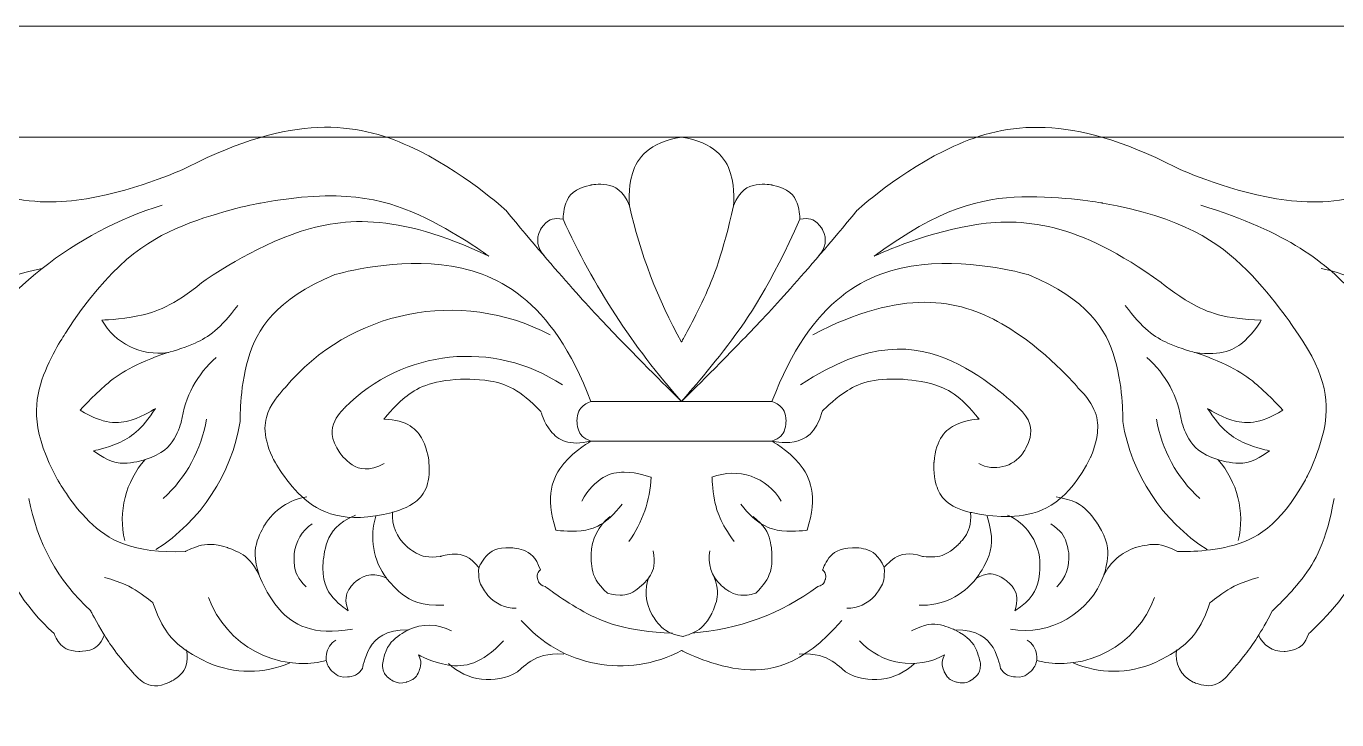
# Model space of a CAD drawing. Header units: millimetres. Extents: x 5741 to 5941, y 4776 to 4945.
# Drawn here: x 5813.8 to 5869, y 4915.9 to 4945.1 of the extents above; entities that cross this region are included whole.
import ezdxf

# ---------------------------------------------------------------- set-up
doc = ezdxf.new("R2010")
doc.units = ezdxf.units.MM
doc.header["$MEASUREMENT"] = 0
doc.layers.add('SITARA ALL', color=18, linetype='Continuous', true_color=0x000000)

msp = doc.modelspace()

# ---------------------------------------------------------------- linework, layer by layer
at = {"layer": 'SITARA ALL', "color": 1, "lineweight": 9, "true_color": 0xff0000}
for points, knots in [([(5835.637, 4935.453), (5835.351, 4935.729), (5835.281, 4936.161), (5835.464, 4936.513), (5835.464, 4936.513), (5835.556, 4936.689), (5835.7, 4936.825), (5835.845, 4936.96), (5836.042, 4937.055), (5836.432, 4936.98), (5836.432, 4936.98), (5836.427, 4937.328), (5836.547, 4937.653), (5836.667, 4937.979), (5836.911, 4938.281), (5837.594, 4938.42), (5837.594, 4938.42), (5837.936, 4938.49), (5838.278, 4938.432), (5838.62, 4938.375), (5838.963, 4938.192), (5839.226, 4937.547), (5839.226, 4937.547), (5839.15, 4938.242), (5839.352, 4938.907), (5839.555, 4939.572), (5840.036, 4940.206), (5841.415, 4940.438), (5841.415, 4940.438), (5841.415, 4940.438), (5817.576, 4940.438), (5793.737, 4940.438), (5746.058, 4940.438), (5746.058, 4940.438), (5746.058, 4940.438), (5746.058, 4940.438), (5746.058, 4934.312), (5746.058, 4928.185), (5746.058, 4915.931), (5746.058, 4915.931), (5746.058, 4915.931), (5746.058, 4915.931), (5744.898, 4915.931), (5743.737, 4915.931), (5741.415, 4915.931), (5741.415, 4915.931), (5741.415, 4915.931), (5741.415, 4915.931), (5741.415, 4922.058), (5741.415, 4928.185), (5741.415, 4940.438), (5741.415, 4940.438), (5741.415, 4940.438), (5741.415, 4940.438), (5741.415, 4941.603), (5741.415, 4942.768), (5741.415, 4945.098), (5741.415, 4945.098), (5741.415, 4945.098), (5741.415, 4945.098), (5742.576, 4945.098), (5743.737, 4945.098), (5746.058, 4945.098), (5746.058, 4945.098), (5746.058, 4945.098), (5746.058, 4945.098), (5769.898, 4945.098), (5793.737, 4945.098), (5841.415, 4945.098), (5841.415, 4945.098), (5841.415, 4945.098), (5841.415, 4945.098), (5865.254, 4945.098), (5889.094, 4945.098), (5936.772, 4945.098), (5936.772, 4945.098), (5936.772, 4945.098), (5936.772, 4945.098), (5937.933, 4945.098), (5939.094, 4945.098), (5941.415, 4945.098), (5941.415, 4945.098), (5941.415, 4945.098), (5941.415, 4945.098), (5941.415, 4943.933), (5941.415, 4942.768), (5941.415, 4940.438), (5941.415, 4940.438), (5941.415, 4940.438), (5941.415, 4940.438), (5941.415, 4934.312), (5941.415, 4928.185), (5941.415, 4915.931), (5941.415, 4915.931), (5941.415, 4915.931), (5941.415, 4915.931), (5940.254, 4915.931), (5939.094, 4915.931), (5936.772, 4915.931), (5936.772, 4915.931), (5936.772, 4915.931), (5936.388, 4916.057), (5936.044, 4916.27), (5935.7, 4916.482), (5935.397, 4916.78), (5935.131, 4917.544), (5935.131, 4917.544), (5935.077, 4917.302), (5934.946, 4917.092), (5934.814, 4916.883), (5934.606, 4916.707), (5934.111, 4916.679), (5934.111, 4916.679), (5933.863, 4916.666), (5933.627, 4916.736), (5933.39, 4916.806), (5933.163, 4916.959), (5933.004, 4917.428), (5933.004, 4917.428), (5932.829, 4917.246), (5932.608, 4917.126), (5932.387, 4917.006), (5932.119, 4916.949), (5931.652, 4917.137), (5931.652, 4917.137), (5931.418, 4917.232), (5931.225, 4917.393), (5931.032, 4917.554), (5930.879, 4917.782), (5930.882, 4918.286), (5930.882, 4918.286), (5930.89, 4918.066), (5930.814, 4917.86), (5930.739, 4917.654), (5930.581, 4917.462), (5930.146, 4917.391), (5930.146, 4917.391), (5929.928, 4917.355), (5929.714, 4917.403), (5929.5, 4917.452), (5929.29, 4917.583), (5929.163, 4918.006), (5929.163, 4918.006), (5929.27, 4918.955), (5929.545, 4919.869), (5929.82, 4920.784), (5930.262, 4921.663), (5931.658, 4922.967), (5931.658, 4922.967), (5932.771, 4923.775), (5933.599, 4924.868), (5934.428, 4925.961), (5934.971, 4927.34), (5934.443, 4930.04), (5934.443, 4930.04), (5934.178, 4931.389), (5933.535, 4932.601), (5932.892, 4933.812), (5931.87, 4934.886), (5929.199, 4935.543)], [0, 0, 0, 0, 0.018519, 0.018519, 0.018519, 0.037037, 0.037037, 0.037037, 0.055556, 0.055556, 0.055556, 0.074074, 0.074074, 0.074074, 0.092593, 0.092593, 0.092593, 0.111111, 0.111111, 0.111111, 0.12963, 0.12963, 0.12963, 0.148148, 0.148148, 0.148148, 0.166667, 0.166667, 0.166667, 0.185185, 0.185185, 0.185185, 0.203704, 0.203704, 0.203704, 0.222222, 0.222222, 0.222222, 0.240741, 0.240741, 0.240741, 0.259259, 0.259259, 0.259259, 0.277778, 0.277778, 0.277778, 0.296296, 0.296296, 0.296296, 0.314815, 0.314815, 0.314815, 0.333333, 0.333333, 0.333333, 0.351852, 0.351852, 0.351852, 0.37037, 0.37037, 0.37037, 0.388889, 0.388889, 0.388889, 0.407407, 0.407407, 0.407407, 0.425926, 0.425926, 0.425926, 0.444444, 0.444444, 0.444444, 0.462963, 0.462963, 0.462963, 0.481481, 0.481481, 0.481481, 0.5, 0.5, 0.5, 0.518519, 0.518519, 0.518519, 0.537037, 0.537037, 0.537037, 0.555556, 0.555556, 0.555556, 0.574074, 0.574074, 0.574074, 0.592593, 0.592593, 0.592593, 0.611111, 0.611111, 0.611111, 0.62963, 0.62963, 0.62963, 0.648148, 0.648148, 0.648148, 0.666667, 0.666667, 0.666667, 0.685185, 0.685185, 0.685185, 0.703704, 0.703704, 0.703704, 0.722222, 0.722222, 0.722222, 0.740741, 0.740741, 0.740741, 0.759259, 0.759259, 0.759259, 0.777778, 0.777778, 0.777778, 0.796296, 0.796296, 0.796296, 0.814815, 0.814815, 0.814815, 0.833333, 0.833333, 0.833333, 0.851852, 0.851852, 0.851852, 0.87037, 0.87037, 0.87037, 0.888889, 0.888889, 0.888889, 0.907407, 0.907407, 0.907407, 0.925926, 0.925926, 0.925926, 0.944444, 0.944444, 0.944444, 0.962963, 0.962963, 0.962963, 1, 1, 1, 1]), ([(5836.432, 4936.98), (5837.698, 4934.189), (5839.378, 4931.606), (5841.415, 4929.318), (5841.415, 4929.318), (5840.114, 4930.593), (5838.846, 4931.902), (5837.578, 4933.212), (5836.344, 4934.554), (5834.019, 4937.361), (5834.019, 4937.361), (5832.201, 4939.032), (5829.96, 4940.05), (5827.719, 4941.068), (5825.055, 4941.432), (5820.658, 4939.181), (5820.658, 4939.181), (5818.612, 4938.207), (5816.378, 4937.842), (5814.145, 4937.476), (5811.725, 4937.719), (5808.098, 4940.438)], [0, 0, 0, 0, 0.125, 0.125, 0.125, 0.25, 0.25, 0.25, 0.375, 0.375, 0.375, 0.5, 0.5, 0.5, 0.625, 0.625, 0.625, 0.75, 0.75, 0.75, 1, 1, 1, 1]), ([(5837.607, 4929.318), (5837.607, 4929.318), (5841.415, 4929.318), (5841.415, 4929.318), (5841.415, 4929.318), (5842.717, 4930.593), (5843.984, 4931.903), (5845.252, 4933.212), (5846.486, 4934.554), (5848.811, 4937.361), (5848.811, 4937.361), (5850.627, 4939.032), (5852.869, 4940.048), (5855.11, 4941.065), (5857.778, 4941.427), (5862.172, 4939.181), (5862.172, 4939.181), (5864.221, 4938.207), (5866.454, 4937.841), (5868.687, 4937.474), (5871.104, 4937.716), (5874.732, 4940.438)], [0, 0, 0, 0, 0.125, 0.125, 0.125, 0.25, 0.25, 0.25, 0.375, 0.375, 0.375, 0.5, 0.5, 0.5, 0.625, 0.625, 0.625, 0.75, 0.75, 0.75, 1, 1, 1, 1]), ([(5839.226, 4937.547), (5839.674, 4935.54), (5840.412, 4933.609), (5841.415, 4931.814), (5841.415, 4931.814), (5841.917, 4932.712), (5842.352, 4933.643), (5842.787, 4934.574), (5843.156, 4935.54), (5843.604, 4937.547), (5843.604, 4937.547), (5843.68, 4938.243), (5843.478, 4938.908), (5843.276, 4939.573), (5842.797, 4940.207), (5841.415, 4940.438), (5841.415, 4940.438), (5841.415, 4940.438), (5865.254, 4940.438), (5889.094, 4940.438), (5936.772, 4940.438), (5936.772, 4940.438), (5936.772, 4940.438), (5936.772, 4940.438), (5936.772, 4934.312), (5936.772, 4928.185), (5936.772, 4915.931), (5936.772, 4915.931)], [0, 0, 0, 0, 0.1, 0.1, 0.1, 0.2, 0.2, 0.2, 0.3, 0.3, 0.3, 0.4, 0.4, 0.4, 0.5, 0.5, 0.5, 0.6, 0.6, 0.6, 0.7, 0.7, 0.7, 0.8, 0.8, 0.8, 1, 1, 1, 1]), ([(5819.567, 4937.576), (5815.864, 4936.418), (5812.719, 4933.939), (5810.729, 4930.607), (5810.729, 4930.607), (5810.123, 4929.724), (5809.267, 4929.087), (5808.41, 4928.449), (5807.304, 4928.056), (5805.249, 4928.659), (5805.249, 4928.659), (5804.221, 4928.961), (5803.348, 4929.576), (5802.476, 4930.192), (5801.758, 4931.121), (5801.692, 4933.262), (5801.692, 4933.262), (5802.09, 4933.701), (5802.329, 4934.241), (5802.568, 4934.781), (5802.647, 4935.422), (5802.085, 4936.466), (5802.085, 4936.466), (5801.804, 4936.988), (5801.375, 4937.393), (5800.945, 4937.798), (5800.367, 4938.086), (5799.196, 4937.905), (5799.196, 4937.905), (5799.267, 4937.605), (5799.222, 4937.302), (5799.176, 4936.998), (5799.014, 4936.692), (5798.438, 4936.47), (5798.438, 4936.47), (5798.142, 4936.284), (5797.893, 4936.037), (5797.644, 4935.791), (5797.443, 4935.484), (5797.338, 4934.791)], [0, 0, 0, 0, 0.071429, 0.071429, 0.071429, 0.142857, 0.142857, 0.142857, 0.214286, 0.214286, 0.214286, 0.285714, 0.285714, 0.285714, 0.357143, 0.357143, 0.357143, 0.428571, 0.428571, 0.428571, 0.5, 0.5, 0.5, 0.571429, 0.571429, 0.571429, 0.642857, 0.642857, 0.642857, 0.714286, 0.714286, 0.714286, 0.785714, 0.785714, 0.785714, 0.857143, 0.857143, 0.857143, 1, 1, 1, 1]), ([(5819.802, 4931.376), (5818.682, 4931.216), (5817.578, 4931.758), (5817.017, 4932.741), (5817.017, 4932.741), (5817.788, 4932.763), (5818.544, 4932.913), (5819.3, 4933.063), (5820.041, 4933.34), (5821.234, 4934.318), (5821.234, 4934.318), (5822.991, 4935.595), (5825.028, 4936.34), (5827.065, 4937.085), (5829.383, 4937.297), (5833.305, 4935.429), (5833.305, 4935.429), (5831.926, 4936.448), (5830.367, 4937.16), (5828.809, 4937.872), (5827.071, 4938.276), (5823.697, 4937.661), (5823.697, 4937.661), (5822.01, 4937.354), (5820.425, 4936.705), (5818.839, 4936.056), (5817.355, 4935.066), (5815.493, 4932.186), (5815.493, 4932.186), (5814.856, 4931.274), (5814.505, 4930.221), (5814.154, 4929.168), (5814.09, 4927.975), (5815.164, 4926.026), (5815.164, 4926.026), (5815.7, 4925.051), (5816.49, 4924.272), (5817.28, 4923.492), (5818.322, 4922.907), (5820.545, 4923.009), (5820.545, 4923.009), (5820.816, 4923.155), (5821.11, 4923.242), (5821.405, 4923.329), (5821.723, 4923.358), (5822.308, 4923.169), (5822.308, 4923.169), (5822.601, 4923.074), (5822.868, 4922.922), (5823.134, 4922.77), (5823.376, 4922.559), (5823.644, 4922.007)], [0, 0, 0, 0, 0.055556, 0.055556, 0.055556, 0.111111, 0.111111, 0.111111, 0.166667, 0.166667, 0.166667, 0.222222, 0.222222, 0.222222, 0.277778, 0.277778, 0.277778, 0.333333, 0.333333, 0.333333, 0.388889, 0.388889, 0.388889, 0.444444, 0.444444, 0.444444, 0.5, 0.5, 0.5, 0.555556, 0.555556, 0.555556, 0.611111, 0.611111, 0.611111, 0.666667, 0.666667, 0.666667, 0.722222, 0.722222, 0.722222, 0.777778, 0.777778, 0.777778, 0.833333, 0.833333, 0.833333, 0.888889, 0.888889, 0.888889, 1, 1, 1, 1]), ([(5845.223, 4929.318), (5845.223, 4929.318), (5841.415, 4929.318), (5841.415, 4929.318), (5841.415, 4929.318), (5842.434, 4930.462), (5843.363, 4931.68), (5844.293, 4932.898), (5845.133, 4934.189), (5846.399, 4936.98), (5846.399, 4936.98), (5846.403, 4937.328), (5846.283, 4937.654), (5846.164, 4937.979), (5845.92, 4938.282), (5845.236, 4938.42), (5845.236, 4938.42), (5844.894, 4938.489), (5844.552, 4938.432), (5844.21, 4938.376), (5843.868, 4938.193), (5843.604, 4937.547)], [0, 0, 0, 0, 0.125, 0.125, 0.125, 0.25, 0.25, 0.25, 0.375, 0.375, 0.375, 0.5, 0.5, 0.5, 0.625, 0.625, 0.625, 0.75, 0.75, 0.75, 1, 1, 1, 1]), ([(5885.493, 4934.791), (5885.387, 4935.484), (5884.986, 4936.097), (5884.392, 4936.47), (5884.392, 4936.47), (5884.104, 4936.581), (5883.879, 4936.789), (5883.654, 4936.998), (5883.492, 4937.305), (5883.635, 4937.905), (5883.635, 4937.905), (5883.049, 4937.995), (5882.467, 4937.897), (5881.885, 4937.798), (5881.306, 4937.51), (5880.745, 4936.466), (5880.745, 4936.466), (5880.465, 4935.944), (5880.364, 4935.362), (5880.263, 4934.78), (5880.341, 4934.139), (5881.138, 4933.262), (5881.138, 4933.262), (5881.106, 4932.191), (5880.731, 4931.192), (5880.355, 4930.192), (5879.637, 4929.263), (5877.582, 4928.659), (5877.582, 4928.659), (5876.554, 4928.357), (5875.488, 4928.403), (5874.421, 4928.448), (5873.315, 4928.842), (5872.101, 4930.607), (5872.101, 4930.607), (5871.106, 4932.273), (5869.822, 4933.726), (5868.539, 4935.178), (5866.967, 4936.419), (5863.263, 4937.576)], [0, 0, 0, 0, 0.071429, 0.071429, 0.071429, 0.142857, 0.142857, 0.142857, 0.214286, 0.214286, 0.214286, 0.285714, 0.285714, 0.285714, 0.357143, 0.357143, 0.357143, 0.428571, 0.428571, 0.428571, 0.5, 0.5, 0.5, 0.571429, 0.571429, 0.571429, 0.642857, 0.642857, 0.642857, 0.714286, 0.714286, 0.714286, 0.785714, 0.785714, 0.785714, 0.857143, 0.857143, 0.857143, 1, 1, 1, 1]), ([(5859.187, 4922.007), (5859.455, 4922.56), (5859.937, 4922.979), (5860.522, 4923.169), (5860.522, 4923.169), (5860.815, 4923.263), (5861.12, 4923.296), (5861.426, 4923.329), (5861.744, 4923.3), (5862.286, 4923.009), (5862.286, 4923.009), (5863.397, 4922.959), (5864.474, 4923.226), (5865.551, 4923.492), (5866.594, 4924.076), (5867.667, 4926.026), (5867.667, 4926.026), (5868.203, 4927.001), (5868.44, 4928.085), (5868.676, 4929.169), (5868.613, 4930.363), (5867.338, 4932.186), (5867.338, 4932.186), (5866.406, 4933.626), (5865.199, 4934.841), (5863.991, 4936.057), (5862.508, 4937.047), (5859.133, 4937.661), (5859.133, 4937.661), (5857.446, 4937.968), (5855.734, 4937.92), (5854.021, 4937.872), (5852.283, 4937.468), (5849.526, 4935.429), (5849.526, 4935.429), (5851.486, 4936.364), (5853.625, 4936.724), (5855.764, 4937.085), (5858.081, 4936.871), (5861.596, 4934.318), (5861.596, 4934.318), (5862.193, 4933.829), (5862.862, 4933.446), (5863.53, 4933.063), (5864.272, 4932.785), (5865.813, 4932.741), (5865.813, 4932.741), (5865.533, 4932.249), (5865.117, 4931.868), (5864.701, 4931.487), (5864.148, 4931.217), (5863.028, 4931.376)], [0, 0, 0, 0, 0.055556, 0.055556, 0.055556, 0.111111, 0.111111, 0.111111, 0.166667, 0.166667, 0.166667, 0.222222, 0.222222, 0.222222, 0.277778, 0.277778, 0.277778, 0.333333, 0.333333, 0.333333, 0.388889, 0.388889, 0.388889, 0.444444, 0.444444, 0.444444, 0.5, 0.5, 0.5, 0.555556, 0.555556, 0.555556, 0.611111, 0.611111, 0.611111, 0.666667, 0.666667, 0.666667, 0.722222, 0.722222, 0.722222, 0.777778, 0.777778, 0.777778, 0.833333, 0.833333, 0.833333, 0.888889, 0.888889, 0.888889, 1, 1, 1, 1]), ([(5847.193, 4935.453), (5847.479, 4935.729), (5847.55, 4936.16), (5847.366, 4936.513), (5847.366, 4936.513), (5847.274, 4936.689), (5847.13, 4936.825), (5846.986, 4936.961), (5846.789, 4937.056), (5846.399, 4936.98)], [0, 0, 0, 0, 0.25, 0.25, 0.25, 0.5, 0.5, 0.5, 1, 1, 1, 1]), ([(5819.299, 4923.086), (5821.189, 4924.3), (5822.477, 4926.254), (5822.847, 4928.469), (5822.847, 4928.469), (5822.804, 4929.808), (5823.176, 4931.092), (5823.548, 4932.376), (5824.336, 4933.604), (5826.805, 4934.646), (5826.805, 4934.646), (5829.024, 4935.312), (5831.312, 4935.063), (5833.601, 4934.814), (5835.96, 4933.648), (5837.607, 4929.318), (5837.607, 4929.318), (5837.43, 4929.255), (5837.283, 4929.14), (5837.135, 4929.026), (5837.017, 4928.859), (5837.017, 4928.484), (5837.017, 4928.484), (5837.017, 4928.296), (5837.077, 4928.119), (5837.136, 4927.942), (5837.254, 4927.775), (5837.607, 4927.65), (5837.607, 4927.65), (5837.607, 4927.65), (5838.559, 4927.65), (5839.511, 4927.65), (5841.415, 4927.65), (5841.415, 4927.65), (5841.415, 4927.65), (5841.415, 4927.65), (5842.367, 4927.65), (5843.319, 4927.65), (5845.223, 4927.65), (5845.223, 4927.65), (5845.223, 4927.65), (5845.882, 4927.281), (5846.365, 4926.706), (5846.848, 4926.13), (5847.157, 4925.349), (5846.704, 4923.909), (5846.704, 4923.909), (5846.175, 4923.817), (5845.642, 4923.876), (5845.109, 4923.934), (5844.572, 4924.144), (5843.917, 4924.996)], [0, 0, 0, 0, 0.055556, 0.055556, 0.055556, 0.111111, 0.111111, 0.111111, 0.166667, 0.166667, 0.166667, 0.222222, 0.222222, 0.222222, 0.277778, 0.277778, 0.277778, 0.333333, 0.333333, 0.333333, 0.388889, 0.388889, 0.388889, 0.444444, 0.444444, 0.444444, 0.5, 0.5, 0.5, 0.555556, 0.555556, 0.555556, 0.611111, 0.611111, 0.611111, 0.666667, 0.666667, 0.666667, 0.722222, 0.722222, 0.722222, 0.777778, 0.777778, 0.777778, 0.833333, 0.833333, 0.833333, 0.888889, 0.888889, 0.888889, 1, 1, 1, 1]), ([(5863.531, 4923.086), (5861.642, 4924.299), (5860.353, 4926.255), (5859.983, 4928.469), (5859.983, 4928.469), (5860.026, 4929.809), (5859.654, 4931.093), (5859.283, 4932.377), (5858.497, 4933.604), (5856.025, 4934.646), (5856.025, 4934.646), (5853.803, 4935.311), (5851.514, 4935.063), (5849.225, 4934.815), (5846.868, 4933.655), (5845.223, 4929.318), (5845.223, 4929.318), (5845.4, 4929.255), (5845.547, 4929.14), (5845.695, 4929.026), (5845.813, 4928.859), (5845.813, 4928.484), (5845.813, 4928.484), (5845.813, 4928.297), (5845.754, 4928.119), (5845.695, 4927.942), (5845.577, 4927.775), (5845.223, 4927.65), (5845.223, 4927.65), (5845.687, 4927.538), (5846.152, 4927.62), (5846.618, 4927.702), (5847.086, 4927.978), (5847.335, 4928.899), (5847.335, 4928.899), (5847.772, 4929.359), (5848.299, 4929.713), (5848.825, 4930.067), (5849.442, 4930.314), (5850.71, 4930.252), (5850.71, 4930.252), (5851.344, 4930.221), (5851.956, 4930.052), (5852.568, 4929.884), (5853.157, 4929.577), (5853.936, 4928.575), (5853.936, 4928.575), (5853.439, 4928.554), (5852.987, 4928.35), (5852.536, 4928.147), (5852.13, 4927.761), (5852.041, 4926.769), (5852.041, 4926.769), (5851.996, 4926.273), (5852.138, 4925.798), (5852.28, 4925.324), (5852.609, 4924.871), (5853.581, 4924.652), (5853.581, 4924.652), (5854.591, 4924.398), (5855.62, 4924.512), (5856.65, 4924.625), (5857.699, 4925.107), (5858.628, 4926.97), (5858.628, 4926.97), (5858.855, 4927.465), (5858.916, 4928.005), (5858.977, 4928.545), (5858.872, 4929.129), (5858.099, 4929.897), (5858.099, 4929.897), (5856.732, 4931.534), (5854.889, 4932.584), (5853.046, 4933.635), (5850.726, 4934.099), (5846.946, 4932.125)], [0, 0, 0, 0, 0.038462, 0.038462, 0.038462, 0.076923, 0.076923, 0.076923, 0.115385, 0.115385, 0.115385, 0.153846, 0.153846, 0.153846, 0.192308, 0.192308, 0.192308, 0.230769, 0.230769, 0.230769, 0.269231, 0.269231, 0.269231, 0.307692, 0.307692, 0.307692, 0.346154, 0.346154, 0.346154, 0.384615, 0.384615, 0.384615, 0.423077, 0.423077, 0.423077, 0.461538, 0.461538, 0.461538, 0.5, 0.5, 0.5, 0.538462, 0.538462, 0.538462, 0.576923, 0.576923, 0.576923, 0.615385, 0.615385, 0.615385, 0.653846, 0.653846, 0.653846, 0.692308, 0.692308, 0.692308, 0.730769, 0.730769, 0.730769, 0.769231, 0.769231, 0.769231, 0.807692, 0.807692, 0.807692, 0.846154, 0.846154, 0.846154, 0.884615, 0.884615, 0.884615, 0.923077, 0.923077, 0.923077, 1, 1, 1, 1]), ([(5811.382, 4934.481), (5809.854, 4934.07), (5808.603, 4932.976), (5807.995, 4931.515), (5807.995, 4931.515), (5808.393, 4931.35), (5808.821, 4931.317), (5809.25, 4931.284), (5809.708, 4931.384), (5810.294, 4932.017), (5810.294, 4932.017), (5810.765, 4932.77), (5811.382, 4933.408), (5811.999, 4934.047), (5812.762, 4934.57), (5814.506, 4934.907)], [0, 0, 0, 0, 0.166667, 0.166667, 0.166667, 0.333333, 0.333333, 0.333333, 0.5, 0.5, 0.5, 0.666667, 0.666667, 0.666667, 1, 1, 1, 1]), ([(5868.325, 4934.907), (5870.069, 4934.571), (5871.595, 4933.523), (5872.536, 4932.017), (5872.536, 4932.017), (5872.829, 4931.701), (5873.205, 4931.492), (5873.581, 4931.284), (5874.04, 4931.184), (5874.836, 4931.515), (5874.836, 4931.515), (5874.531, 4932.245), (5874.066, 4932.884), (5873.602, 4933.523), (5872.977, 4934.07), (5871.449, 4934.481)], [0, 0, 0, 0, 0.166667, 0.166667, 0.166667, 0.333333, 0.333333, 0.333333, 0.5, 0.5, 0.5, 0.666667, 0.666667, 0.666667, 1, 1, 1, 1]), ([(5835.884, 4932.125), (5832.102, 4934.096), (5827.463, 4933.172), (5824.732, 4929.897), (5824.732, 4929.897), (5824.345, 4929.513), (5824.099, 4929.029), (5823.853, 4928.544), (5823.747, 4927.96), (5824.202, 4926.97), (5824.202, 4926.97), (5824.668, 4926.039), (5825.425, 4925.332), (5826.182, 4924.625), (5827.231, 4924.142), (5829.249, 4924.652), (5829.249, 4924.652), (5829.735, 4924.762), (5830.143, 4925.043), (5830.551, 4925.324), (5830.88, 4925.776), (5830.789, 4926.769), (5830.789, 4926.769), (5830.744, 4927.265), (5830.519, 4927.706), (5830.294, 4928.147), (5829.89, 4928.533), (5828.894, 4928.575), (5828.894, 4928.575), (5829.284, 4929.076), (5829.773, 4929.48), (5830.263, 4929.884), (5830.852, 4930.19), (5832.12, 4930.252), (5832.12, 4930.252), (5832.754, 4930.283), (5833.38, 4930.175), (5834.005, 4930.067), (5834.621, 4929.82), (5835.495, 4928.899), (5835.495, 4928.899), (5835.62, 4928.439), (5835.917, 4928.07), (5836.213, 4927.702), (5836.681, 4927.425), (5837.607, 4927.65), (5837.607, 4927.65), (5836.949, 4927.28), (5836.465, 4926.705), (5835.981, 4926.13), (5835.672, 4925.35), (5836.127, 4923.909), (5836.127, 4923.909), (5836.656, 4923.817), (5837.189, 4923.876), (5837.722, 4923.934), (5838.259, 4924.143), (5838.913, 4924.996)], [0, 0, 0, 0, 0.05, 0.05, 0.05, 0.1, 0.1, 0.1, 0.15, 0.15, 0.15, 0.2, 0.2, 0.2, 0.25, 0.25, 0.25, 0.3, 0.3, 0.3, 0.35, 0.35, 0.35, 0.4, 0.4, 0.4, 0.45, 0.45, 0.45, 0.5, 0.5, 0.5, 0.55, 0.55, 0.55, 0.6, 0.6, 0.6, 0.65, 0.65, 0.65, 0.7, 0.7, 0.7, 0.75, 0.75, 0.75, 0.8, 0.8, 0.8, 0.85, 0.85, 0.85, 0.9, 0.9, 0.9, 1, 1, 1, 1]), ([(5821.836, 4931.173), (5821.036, 4930.472), (5820.514, 4929.507), (5820.366, 4928.453), (5820.366, 4928.453), (5820.259, 4928.08), (5820.062, 4927.745), (5819.866, 4927.411), (5819.58, 4927.115), (5818.842, 4926.873), (5818.842, 4926.873), (5818.474, 4926.751), (5818.086, 4926.726), (5817.699, 4926.7), (5817.294, 4926.769), (5816.678, 4927.242), (5816.678, 4927.242), (5817.215, 4927.354), (5817.717, 4927.57), (5818.22, 4927.786), (5818.689, 4928.107), (5819.285, 4929.026), (5819.285, 4929.026), (5818.81, 4928.702), (5818.262, 4928.533), (5817.714, 4928.363), (5817.093, 4928.348), (5816.113, 4928.949), (5816.113, 4928.949), (5816.609, 4929.509), (5817.176, 4929.999), (5817.743, 4930.488), (5818.38, 4930.907), (5819.802, 4931.376), (5819.802, 4931.376), (5820.393, 4931.524), (5820.949, 4931.774), (5821.504, 4932.023), (5822.025, 4932.373), (5822.744, 4933.357)], [0, 0, 0, 0, 0.071429, 0.071429, 0.071429, 0.142857, 0.142857, 0.142857, 0.214286, 0.214286, 0.214286, 0.285714, 0.285714, 0.285714, 0.357143, 0.357143, 0.357143, 0.428571, 0.428571, 0.428571, 0.5, 0.5, 0.5, 0.571429, 0.571429, 0.571429, 0.642857, 0.642857, 0.642857, 0.714286, 0.714286, 0.714286, 0.785714, 0.785714, 0.785714, 0.857143, 0.857143, 0.857143, 1, 1, 1, 1]), ([(5860.994, 4931.173), (5861.794, 4930.472), (5862.316, 4929.506), (5862.464, 4928.453), (5862.464, 4928.453), (5862.572, 4928.08), (5862.768, 4927.745), (5862.965, 4927.411), (5863.25, 4927.115), (5863.988, 4926.873), (5863.988, 4926.873), (5864.357, 4926.751), (5864.744, 4926.725), (5865.131, 4926.699), (5865.536, 4926.768), (5866.152, 4927.242), (5866.152, 4927.242), (5865.616, 4927.354), (5865.113, 4927.57), (5864.611, 4927.786), (5864.141, 4928.108), (5863.546, 4929.026), (5863.546, 4929.026), (5864.021, 4928.702), (5864.569, 4928.532), (5865.117, 4928.363), (5865.737, 4928.347), (5866.718, 4928.949), (5866.718, 4928.949), (5866.221, 4929.509), (5865.654, 4929.999), (5865.087, 4930.489), (5864.451, 4930.907), (5863.028, 4931.376), (5863.028, 4931.376), (5862.437, 4931.524), (5861.882, 4931.773), (5861.326, 4932.023), (5860.806, 4932.374), (5860.086, 4933.357)], [0, 0, 0, 0, 0.071429, 0.071429, 0.071429, 0.142857, 0.142857, 0.142857, 0.214286, 0.214286, 0.214286, 0.285714, 0.285714, 0.285714, 0.357143, 0.357143, 0.357143, 0.428571, 0.428571, 0.428571, 0.5, 0.5, 0.5, 0.571429, 0.571429, 0.571429, 0.642857, 0.642857, 0.642857, 0.714286, 0.714286, 0.714286, 0.785714, 0.785714, 0.785714, 0.857143, 0.857143, 0.857143, 1, 1, 1, 1]), ([(5836.406, 4930.015), (5833.516, 4931.92), (5829.688, 4931.525), (5827.254, 4929.064), (5827.254, 4929.064), (5826.983, 4928.818), (5826.824, 4928.49), (5826.666, 4928.162), (5826.62, 4927.753), (5827.042, 4927.154), (5827.042, 4927.154), (5827.252, 4926.855), (5827.558, 4926.657), (5827.863, 4926.459), (5828.264, 4926.363), (5828.91, 4926.706)], [0, 0, 0, 0, 0.166667, 0.166667, 0.166667, 0.333333, 0.333333, 0.333333, 0.5, 0.5, 0.5, 0.666667, 0.666667, 0.666667, 1, 1, 1, 1]), ([(5853.92, 4926.706), (5854.567, 4926.363), (5855.368, 4926.555), (5855.789, 4927.154), (5855.789, 4927.154), (5855.999, 4927.454), (5856.082, 4927.808), (5856.164, 4928.163), (5856.119, 4928.572), (5855.577, 4929.064), (5855.577, 4929.064), (5854.358, 4930.293), (5852.792, 4931.008), (5851.226, 4931.723), (5849.312, 4931.923), (5846.424, 4930.015)], [0, 0, 0, 0, 0.166667, 0.166667, 0.166667, 0.333333, 0.333333, 0.333333, 0.5, 0.5, 0.5, 0.666667, 0.666667, 0.666667, 1, 1, 1, 1]), ([(5812.484, 4928.599), (5811.503, 4925.346), (5812.489, 4921.823), (5815.018, 4919.555), (5815.018, 4919.555), (5815.099, 4919.335), (5815.242, 4919.151), (5815.385, 4918.966), (5815.591, 4918.818), (5816.06, 4918.805), (5816.06, 4918.805), (5816.294, 4918.799), (5816.518, 4918.864), (5816.742, 4918.93), (5816.956, 4919.067), (5817.14, 4919.498)], [0, 0, 0, 0, 0.166667, 0.166667, 0.166667, 0.333333, 0.333333, 0.333333, 0.5, 0.5, 0.5, 0.666667, 0.666667, 0.666667, 1, 1, 1, 1]), ([(5865.69, 4919.498), (5865.875, 4919.067), (5866.303, 4918.792), (5866.771, 4918.805), (5866.771, 4918.805), (5867.005, 4918.812), (5867.225, 4918.889), (5867.446, 4918.966), (5867.652, 4919.115), (5867.812, 4919.555), (5867.812, 4919.555), (5869.076, 4920.69), (5869.956, 4922.138), (5870.835, 4923.586), (5871.329, 4925.347), (5870.346, 4928.599)], [0, 0, 0, 0, 0.166667, 0.166667, 0.166667, 0.333333, 0.333333, 0.333333, 0.5, 0.5, 0.5, 0.666667, 0.666667, 0.666667, 1, 1, 1, 1]), ([(5845.615, 4925.127), (5845.024, 4926.137), (5843.784, 4926.563), (5842.698, 4926.127), (5842.698, 4926.127), (5842.717, 4925.642), (5842.807, 4925.165), (5842.897, 4924.689), (5843.058, 4924.221), (5843.627, 4923.434)], [0, 0, 0, 0, 0.25, 0.25, 0.25, 0.5, 0.5, 0.5, 1, 1, 1, 1]), ([(5839.204, 4923.434), (5839.772, 4924.221), (5840.095, 4925.157), (5840.132, 4926.127), (5840.132, 4926.127), (5839.589, 4926.344), (5839.007, 4926.347), (5838.425, 4926.35), (5837.805, 4926.137), (5837.215, 4925.127)], [0, 0, 0, 0, 0.25, 0.25, 0.25, 0.5, 0.5, 0.5, 1, 1, 1, 1]), ([(5825.651, 4925.301), (5824.914, 4925.19), (5824.265, 4924.759), (5823.878, 4924.123), (5823.878, 4924.123), (5823.684, 4923.805), (5823.566, 4923.452), (5823.448, 4923.099), (5823.405, 4922.712), (5823.644, 4922.007), (5823.644, 4922.007), (5823.942, 4921.205), (5824.503, 4920.566), (5825.064, 4919.928), (5825.888, 4919.451), (5827.573, 4919.738)], [0, 0, 0, 0, 0.166667, 0.166667, 0.166667, 0.333333, 0.333333, 0.333333, 0.5, 0.5, 0.5, 0.666667, 0.666667, 0.666667, 1, 1, 1, 1]), ([(5855.257, 4919.738), (5856.943, 4919.453), (5858.592, 4920.403), (5859.187, 4922.007), (5859.187, 4922.007), (5859.306, 4922.359), (5859.345, 4922.729), (5859.383, 4923.099), (5859.34, 4923.487), (5858.953, 4924.123), (5858.953, 4924.123), (5858.759, 4924.441), (5858.5, 4924.708), (5858.24, 4924.975), (5857.916, 4925.19), (5857.179, 4925.301)], [0, 0, 0, 0, 0.166667, 0.166667, 0.166667, 0.333333, 0.333333, 0.333333, 0.5, 0.5, 0.5, 0.666667, 0.666667, 0.666667, 1, 1, 1, 1]), ([(5813.956, 4925.243), (5814.277, 4923.421), (5815.19, 4921.758), (5816.555, 4920.509), (5816.555, 4920.509), (5816.804, 4920.031), (5817.082, 4919.569), (5817.36, 4919.107), (5817.667, 4918.661), (5818.383, 4917.854), (5818.383, 4917.854), (5818.565, 4917.634), (5818.809, 4917.489), (5819.054, 4917.344), (5819.361, 4917.274), (5819.879, 4917.515), (5819.879, 4917.515), (5820.138, 4917.635), (5820.34, 4917.836), (5820.542, 4918.036), (5820.687, 4918.316), (5820.584, 4918.878)], [0, 0, 0, 0, 0.125, 0.125, 0.125, 0.25, 0.25, 0.25, 0.375, 0.375, 0.375, 0.5, 0.5, 0.5, 0.625, 0.625, 0.625, 0.75, 0.75, 0.75, 1, 1, 1, 1]), ([(5862.247, 4918.878), (5862.144, 4918.316), (5862.433, 4917.756), (5862.951, 4917.515), (5862.951, 4917.515), (5863.21, 4917.394), (5863.494, 4917.369), (5863.777, 4917.344), (5864.084, 4917.413), (5864.448, 4917.854), (5864.448, 4917.854), (5864.806, 4918.258), (5865.138, 4918.682), (5865.471, 4919.107), (5865.777, 4919.552), (5866.275, 4920.509), (5866.275, 4920.509), (5866.958, 4921.134), (5867.527, 4921.862), (5868.097, 4922.59), (5868.553, 4923.421), (5868.874, 4925.243)], [0, 0, 0, 0, 0.125, 0.125, 0.125, 0.25, 0.25, 0.25, 0.375, 0.375, 0.375, 0.5, 0.5, 0.5, 0.625, 0.625, 0.625, 0.75, 0.75, 0.75, 1, 1, 1, 1]), ([(5829.008, 4921.882), (5828.597, 4922.115), (5828.084, 4922.068), (5827.723, 4921.763), (5827.723, 4921.763), (5827.542, 4921.61), (5827.419, 4921.409), (5827.295, 4921.209), (5827.229, 4920.96), (5827.391, 4920.515), (5827.391, 4920.515), (5827.035, 4920.743), (5826.756, 4921.059), (5826.478, 4921.375), (5826.276, 4921.779), (5826.34, 4922.621), (5826.34, 4922.621), (5826.372, 4923.042), (5826.518, 4923.437), (5826.665, 4923.832), (5826.926, 4924.201), (5827.698, 4924.542)], [0, 0, 0, 0, 0.125, 0.125, 0.125, 0.25, 0.25, 0.25, 0.375, 0.375, 0.375, 0.5, 0.5, 0.5, 0.625, 0.625, 0.625, 0.75, 0.75, 0.75, 1, 1, 1, 1]), ([(5828.555, 4924.498), (5828.271, 4923.603), (5828.44, 4922.628), (5829.008, 4921.881), (5829.008, 4921.881), (5829.292, 4921.508), (5829.658, 4921.216), (5830.024, 4920.924), (5830.472, 4920.712), (5831.409, 4920.748)], [0, 0, 0, 0, 0.25, 0.25, 0.25, 0.5, 0.5, 0.5, 1, 1, 1, 1]), ([(5829.249, 4924.652), (5829.222, 4924.12), (5829.433, 4923.604), (5829.827, 4923.246), (5829.827, 4923.246), (5830.024, 4923.067), (5830.256, 4922.937), (5830.487, 4922.806), (5830.754, 4922.725), (5831.281, 4922.803), (5831.281, 4922.803), (5831.571, 4922.898), (5831.876, 4922.899), (5832.181, 4922.9), (5832.501, 4922.807), (5832.889, 4922.335)], [0, 0, 0, 0, 0.166667, 0.166667, 0.166667, 0.333333, 0.333333, 0.333333, 0.5, 0.5, 0.5, 0.666667, 0.666667, 0.666667, 1, 1, 1, 1]), ([(5838.407, 4924.484), (5837.92, 4924.095), (5837.628, 4923.513), (5837.608, 4922.891), (5837.608, 4922.891), (5837.598, 4922.579), (5837.657, 4922.274), (5837.716, 4921.968), (5837.843, 4921.668), (5838.304, 4921.25), (5838.304, 4921.25), (5838.562, 4921.176), (5838.829, 4921.172), (5839.097, 4921.168), (5839.374, 4921.234), (5839.767, 4921.599), (5839.767, 4921.599), (5839.963, 4921.782), (5840.104, 4922.009), (5840.245, 4922.236), (5840.331, 4922.508), (5840.22, 4923.033)], [0, 0, 0, 0, 0.125, 0.125, 0.125, 0.25, 0.25, 0.25, 0.375, 0.375, 0.375, 0.5, 0.5, 0.5, 0.625, 0.625, 0.625, 0.75, 0.75, 0.75, 1, 1, 1, 1]), ([(5841.858, 4919.58), (5843.774, 4919.711), (5845.611, 4920.389), (5847.153, 4921.536), (5847.153, 4921.536), (5847.228, 4921.551), (5847.296, 4921.587), (5847.363, 4921.623), (5847.424, 4921.679), (5847.466, 4921.827), (5847.466, 4921.827), (5847.487, 4921.901), (5847.486, 4921.977), (5847.486, 4922.054), (5847.464, 4922.133), (5847.352, 4922.239), (5847.352, 4922.239), (5847.447, 4922.508), (5847.62, 4922.735), (5847.793, 4922.961), (5848.043, 4923.145), (5848.614, 4923.167), (5848.614, 4923.167), (5848.899, 4923.177), (5849.174, 4923.1), (5849.448, 4923.023), (5849.711, 4922.858), (5849.941, 4922.335), (5849.941, 4922.335), (5850.135, 4922.571), (5850.392, 4922.736), (5850.649, 4922.9), (5850.969, 4922.993), (5851.55, 4922.803), (5851.55, 4922.803), (5851.813, 4922.764), (5852.078, 4922.785), (5852.343, 4922.806), (5852.61, 4922.888), (5853.003, 4923.246), (5853.003, 4923.246), (5853.2, 4923.425), (5853.352, 4923.644), (5853.503, 4923.862), (5853.609, 4924.12), (5853.581, 4924.652)], [0, 0, 0, 0, 0.0625, 0.0625, 0.0625, 0.125, 0.125, 0.125, 0.1875, 0.1875, 0.1875, 0.25, 0.25, 0.25, 0.3125, 0.3125, 0.3125, 0.375, 0.375, 0.375, 0.4375, 0.4375, 0.4375, 0.5, 0.5, 0.5, 0.5625, 0.5625, 0.5625, 0.625, 0.625, 0.625, 0.6875, 0.6875, 0.6875, 0.75, 0.75, 0.75, 0.8125, 0.8125, 0.8125, 0.875, 0.875, 0.875, 1, 1, 1, 1]), ([(5842.61, 4923.033), (5842.499, 4922.508), (5842.671, 4921.964), (5843.064, 4921.599), (5843.064, 4921.599), (5843.26, 4921.416), (5843.497, 4921.292), (5843.734, 4921.167), (5844.011, 4921.101), (5844.526, 4921.25), (5844.526, 4921.25), (5844.757, 4921.459), (5844.936, 4921.714), (5845.115, 4921.968), (5845.242, 4922.268), (5845.222, 4922.891), (5845.222, 4922.891), (5845.212, 4923.202), (5845.134, 4923.503), (5845.057, 4923.804), (5844.911, 4924.096), (5844.424, 4924.484)], [0, 0, 0, 0, 0.125, 0.125, 0.125, 0.25, 0.25, 0.25, 0.375, 0.375, 0.375, 0.5, 0.5, 0.5, 0.625, 0.625, 0.625, 0.75, 0.75, 0.75, 1, 1, 1, 1]), ([(5851.421, 4920.748), (5852.359, 4920.713), (5853.254, 4921.135), (5853.822, 4921.881), (5853.822, 4921.881), (5854.106, 4922.255), (5854.291, 4922.685), (5854.475, 4923.116), (5854.56, 4923.604), (5854.275, 4924.498)], [0, 0, 0, 0, 0.25, 0.25, 0.25, 0.5, 0.5, 0.5, 1, 1, 1, 1]), ([(5855.133, 4924.542), (5855.904, 4924.201), (5856.426, 4923.462), (5856.491, 4922.621), (5856.491, 4922.621), (5856.523, 4922.2), (5856.438, 4921.787), (5856.353, 4921.375), (5856.151, 4920.97), (5855.44, 4920.515), (5855.44, 4920.515), (5855.521, 4920.738), (5855.528, 4920.973), (5855.535, 4921.209), (5855.469, 4921.458), (5855.107, 4921.763), (5855.107, 4921.763), (5854.927, 4921.915), (5854.708, 4922.003), (5854.49, 4922.092), (5854.233, 4922.115), (5853.822, 4921.882)], [0, 0, 0, 0, 0.125, 0.125, 0.125, 0.25, 0.25, 0.25, 0.375, 0.375, 0.375, 0.5, 0.5, 0.5, 0.625, 0.625, 0.625, 0.75, 0.75, 0.75, 1, 1, 1, 1]), ([(5825.873, 4924.171), (5825.443, 4923.883), (5825.166, 4923.419), (5825.118, 4922.904), (5825.118, 4922.904), (5825.094, 4922.647), (5825.128, 4922.391), (5825.163, 4922.136), (5825.255, 4921.881), (5825.624, 4921.519)], [0, 0, 0, 0, 0.25, 0.25, 0.25, 0.5, 0.5, 0.5, 1, 1, 1, 1]), ([(5857.206, 4921.519), (5857.575, 4921.881), (5857.761, 4922.39), (5857.713, 4922.904), (5857.713, 4922.904), (5857.688, 4923.161), (5857.607, 4923.406), (5857.526, 4923.651), (5857.387, 4923.884), (5856.957, 4924.171)], [0, 0, 0, 0, 0.25, 0.25, 0.25, 0.5, 0.5, 0.5, 1, 1, 1, 1]), ([(5834.452, 4920.618), (5834.011, 4920.621), (5833.591, 4920.808), (5833.295, 4921.134), (5833.295, 4921.134), (5833.146, 4921.297), (5833.035, 4921.488), (5832.924, 4921.678), (5832.851, 4921.896), (5832.889, 4922.335), (5832.889, 4922.335), (5833.004, 4922.597), (5833.193, 4922.81), (5833.382, 4923.023), (5833.646, 4923.188), (5834.217, 4923.167), (5834.217, 4923.167), (5834.502, 4923.156), (5834.77, 4923.059), (5835.038, 4922.961), (5835.288, 4922.777), (5835.479, 4922.239), (5835.479, 4922.239), (5835.423, 4922.186), (5835.384, 4922.12), (5835.345, 4922.054), (5835.323, 4921.975), (5835.365, 4921.827), (5835.365, 4921.827), (5835.386, 4921.753), (5835.426, 4921.688), (5835.467, 4921.623), (5835.527, 4921.567), (5835.678, 4921.536), (5835.678, 4921.536), (5836.45, 4920.944), (5837.303, 4920.476), (5838.155, 4920.009), (5839.089, 4919.666), (5841.032, 4919.571)], [0, 0, 0, 0, 0.071429, 0.071429, 0.071429, 0.142857, 0.142857, 0.142857, 0.214286, 0.214286, 0.214286, 0.285714, 0.285714, 0.285714, 0.357143, 0.357143, 0.357143, 0.428571, 0.428571, 0.428571, 0.5, 0.5, 0.5, 0.571429, 0.571429, 0.571429, 0.642857, 0.642857, 0.642857, 0.714286, 0.714286, 0.714286, 0.785714, 0.785714, 0.785714, 0.857143, 0.857143, 0.857143, 1, 1, 1, 1]), ([(5848.378, 4920.618), (5848.819, 4920.621), (5849.239, 4920.808), (5849.536, 4921.134), (5849.536, 4921.134), (5849.684, 4921.297), (5849.795, 4921.488), (5849.906, 4921.678), (5849.98, 4921.896), (5849.941, 4922.335)], [0, 0, 0, 0, 0.25, 0.25, 0.25, 0.5, 0.5, 0.5, 1, 1, 1, 1]), ([(5824.939, 4918.332), (5823.846, 4917.852), (5822.602, 4917.851), (5821.507, 4918.328), (5821.507, 4918.328), (5820.96, 4918.566), (5820.475, 4918.914), (5819.991, 4919.262), (5819.568, 4919.718), (5819.176, 4920.846), (5819.176, 4920.846), (5818.878, 4921.095), (5818.555, 4921.311), (5818.232, 4921.527), (5817.885, 4921.71), (5817.137, 4921.92)], [0, 0, 0, 0, 0.166667, 0.166667, 0.166667, 0.333333, 0.333333, 0.333333, 0.5, 0.5, 0.5, 0.666667, 0.666667, 0.666667, 1, 1, 1, 1]), ([(5840.049, 4921.954), (5839.85, 4921.431), (5839.894, 4920.846), (5840.17, 4920.359), (5840.17, 4920.359), (5840.308, 4920.115), (5840.497, 4919.908), (5840.685, 4919.701), (5840.924, 4919.532), (5841.475, 4919.433), (5841.475, 4919.433), (5841.737, 4919.502), (5841.977, 4919.625), (5842.218, 4919.748), (5842.438, 4919.924), (5842.686, 4920.405), (5842.686, 4920.405), (5842.81, 4920.645), (5842.881, 4920.905), (5842.952, 4921.166), (5842.969, 4921.447), (5842.781, 4921.954)], [0, 0, 0, 0, 0.125, 0.125, 0.125, 0.25, 0.25, 0.25, 0.375, 0.375, 0.375, 0.5, 0.5, 0.5, 0.625, 0.625, 0.625, 0.75, 0.75, 0.75, 1, 1, 1, 1]), ([(5857.892, 4918.332), (5858.985, 4917.852), (5860.228, 4917.85), (5861.323, 4918.328), (5861.323, 4918.328), (5861.87, 4918.567), (5862.355, 4918.914), (5862.84, 4919.262), (5863.263, 4919.718), (5863.654, 4920.846), (5863.654, 4920.846), (5863.953, 4921.095), (5864.275, 4921.311), (5864.598, 4921.527), (5864.946, 4921.71), (5865.694, 4921.92)], [0, 0, 0, 0, 0.166667, 0.166667, 0.166667, 0.333333, 0.333333, 0.333333, 0.5, 0.5, 0.5, 0.666667, 0.666667, 0.666667, 1, 1, 1, 1]), ([(5831.735, 4919.665), (5831.172, 4919.975), (5830.493, 4919.993), (5829.915, 4919.712), (5829.915, 4919.712), (5829.626, 4919.571), (5829.38, 4919.364), (5829.134, 4919.158), (5828.931, 4918.886), (5828.827, 4918.251), (5828.827, 4918.251), (5828.833, 4918.13), (5828.867, 4918.013), (5828.9, 4917.896), (5828.961, 4917.784), (5829.158, 4917.641), (5829.158, 4917.641), (5829.257, 4917.569), (5829.369, 4917.522), (5829.481, 4917.475), (5829.606, 4917.452), (5829.841, 4917.516), (5829.841, 4917.516), (5829.959, 4917.547), (5830.066, 4917.605), (5830.173, 4917.662), (5830.27, 4917.746), (5830.368, 4917.968), (5830.368, 4917.968), (5830.417, 4918.08), (5830.439, 4918.199), (5830.461, 4918.319), (5830.457, 4918.446), (5830.345, 4918.662), (5830.345, 4918.662), (5830.939, 4918.336), (5831.605, 4918.233), (5832.271, 4918.131), (5833.01, 4918.252), (5833.922, 4919.254)], [0, 0, 0, 0, 0.071429, 0.071429, 0.071429, 0.142857, 0.142857, 0.142857, 0.214286, 0.214286, 0.214286, 0.285714, 0.285714, 0.285714, 0.357143, 0.357143, 0.357143, 0.428571, 0.428571, 0.428571, 0.5, 0.5, 0.5, 0.571429, 0.571429, 0.571429, 0.642857, 0.642857, 0.642857, 0.714286, 0.714286, 0.714286, 0.785714, 0.785714, 0.785714, 0.857143, 0.857143, 0.857143, 1, 1, 1, 1]), ([(5834.673, 4920.112), (5836.348, 4918.163), (5839.148, 4917.635), (5841.415, 4918.845), (5841.415, 4918.845), (5842.549, 4918.241), (5843.817, 4918.07), (5845.084, 4917.9), (5846.484, 4918.162), (5848.157, 4920.112)], [0, 0, 0, 0, 0.25, 0.25, 0.25, 0.5, 0.5, 0.5, 1, 1, 1, 1]), ([(5848.908, 4919.254), (5849.821, 4918.253), (5851.299, 4918.008), (5852.485, 4918.662), (5852.485, 4918.662), (5852.429, 4918.554), (5852.399, 4918.437), (5852.369, 4918.319), (5852.365, 4918.191), (5852.463, 4917.968), (5852.463, 4917.968), (5852.512, 4917.857), (5852.585, 4917.76), (5852.658, 4917.662), (5852.754, 4917.579), (5852.989, 4917.516), (5852.989, 4917.516), (5853.107, 4917.484), (5853.228, 4917.479), (5853.35, 4917.475), (5853.475, 4917.498), (5853.672, 4917.641), (5853.672, 4917.641), (5853.771, 4917.712), (5853.85, 4917.804), (5853.93, 4917.896), (5853.991, 4918.008), (5854.003, 4918.251), (5854.003, 4918.251), (5853.951, 4918.569), (5853.824, 4918.863), (5853.697, 4919.158), (5853.494, 4919.43), (5852.916, 4919.712), (5852.916, 4919.712), (5852.626, 4919.852), (5852.312, 4919.918), (5851.998, 4919.984), (5851.659, 4919.975), (5851.096, 4919.665)], [0, 0, 0, 0, 0.071429, 0.071429, 0.071429, 0.142857, 0.142857, 0.142857, 0.214286, 0.214286, 0.214286, 0.285714, 0.285714, 0.285714, 0.357143, 0.357143, 0.357143, 0.428571, 0.428571, 0.428571, 0.5, 0.5, 0.5, 0.571429, 0.571429, 0.571429, 0.642857, 0.642857, 0.642857, 0.714286, 0.714286, 0.714286, 0.785714, 0.785714, 0.785714, 0.857143, 0.857143, 0.857143, 1, 1, 1, 1]), ([(5826.868, 4919.283), (5826.653, 4919.151), (5826.509, 4918.931), (5826.474, 4918.681), (5826.474, 4918.681), (5826.457, 4918.556), (5826.469, 4918.431), (5826.48, 4918.305), (5826.52, 4918.18), (5826.692, 4917.995), (5826.692, 4917.995), (5826.778, 4917.903), (5826.882, 4917.833), (5826.986, 4917.762), (5827.109, 4917.714), (5827.36, 4917.73), (5827.36, 4917.73), (5827.486, 4917.739), (5827.607, 4917.775), (5827.727, 4917.812), (5827.842, 4917.876), (5827.988, 4918.081), (5827.988, 4918.081), (5828.063, 4918.554), (5828.306, 4918.963), (5828.548, 4919.372), (5828.958, 4919.719), (5829.915, 4919.712)], [0, 0, 0, 0, 0.1, 0.1, 0.1, 0.2, 0.2, 0.2, 0.3, 0.3, 0.3, 0.4, 0.4, 0.4, 0.5, 0.5, 0.5, 0.6, 0.6, 0.6, 0.7, 0.7, 0.7, 0.8, 0.8, 0.8, 1, 1, 1, 1]), ([(5855.962, 4919.283), (5856.177, 4919.151), (5856.322, 4918.93), (5856.356, 4918.681), (5856.356, 4918.681), (5856.373, 4918.556), (5856.362, 4918.431), (5856.35, 4918.305), (5856.31, 4918.18), (5856.139, 4917.995), (5856.139, 4917.995), (5856.053, 4917.903), (5855.949, 4917.833), (5855.844, 4917.762), (5855.721, 4917.714), (5855.47, 4917.73), (5855.47, 4917.73), (5855.344, 4917.739), (5855.224, 4917.775), (5855.103, 4917.812), (5854.988, 4917.876), (5854.842, 4918.081), (5854.842, 4918.081), (5854.767, 4918.554), (5854.524, 4918.964), (5854.282, 4919.373), (5853.873, 4919.72), (5852.916, 4919.712)], [0, 0, 0, 0, 0.1, 0.1, 0.1, 0.2, 0.2, 0.2, 0.3, 0.3, 0.3, 0.4, 0.4, 0.4, 0.5, 0.5, 0.5, 0.6, 0.6, 0.6, 0.7, 0.7, 0.7, 0.8, 0.8, 0.8, 1, 1, 1, 1]), ([(5831.606, 4918.303), (5832.387, 4917.547), (5833.573, 4917.399), (5834.514, 4917.943), (5834.514, 4917.943), (5834.772, 4918.199), (5835.078, 4918.395), (5835.384, 4918.591), (5835.738, 4918.727), (5836.465, 4918.694)], [0, 0, 0, 0, 0.25, 0.25, 0.25, 0.5, 0.5, 0.5, 1, 1, 1, 1]), ([(5851.224, 4918.303), (5850.445, 4917.547), (5849.257, 4917.4), (5848.316, 4917.943), (5848.316, 4917.943), (5848.058, 4918.199), (5847.752, 4918.395), (5847.446, 4918.591), (5847.092, 4918.727), (5846.366, 4918.694)], [0, 0, 0, 0, 0.25, 0.25, 0.25, 0.5, 0.5, 0.5, 1, 1, 1, 1])]:
    msp.add_open_spline(points, degree=3, knots=knots, dxfattribs=at)
for points in [[(5819.609, 4925.239), (5820.573, 4926.115), (5821.213, 4927.291), (5821.424, 4928.577)], [(5861.407, 4928.577), (5861.618, 4927.291), (5862.257, 4926.115), (5863.222, 4925.239)], [(5818.842, 4926.873), (5818.022, 4925.945), (5817.702, 4924.678), (5817.985, 4923.473)], [(5864.846, 4923.473), (5865.128, 4924.678), (5864.809, 4925.945), (5863.988, 4926.873)], [(5821.515, 4921.079), (5822.249, 4919.054), (5824.387, 4917.906), (5826.48, 4918.418)], [(5856.351, 4918.418), (5858.444, 4917.908), (5860.584, 4919.053), (5861.316, 4921.079)]]:
    msp.add_open_spline(points, degree=3, dxfattribs=at)

doc.saveas('drawing.dxf')
